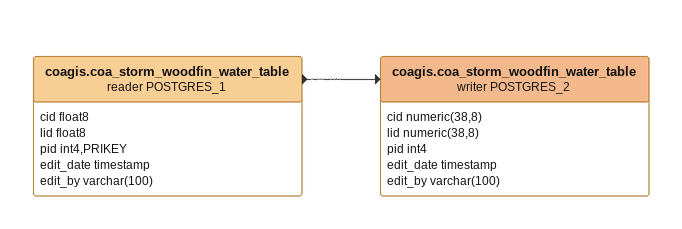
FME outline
coagis.coa_storm_woodfin_water_table (reader POSTGRES_1)
    attributes: cid float8, lid float8, pid int4,PRIKEY, edit_date timestamp, edit_by varchar(100)
    -> coagis.coa_storm_woodfin_water_table (writer POSTGRES_2)
coagis.coa_storm_woodfin_water_table (writer POSTGRES_2)
    attributes: cid numeric(38,8), lid numeric(38,8), pid int4, edit_date timestamp, edit_by varchar(100)
